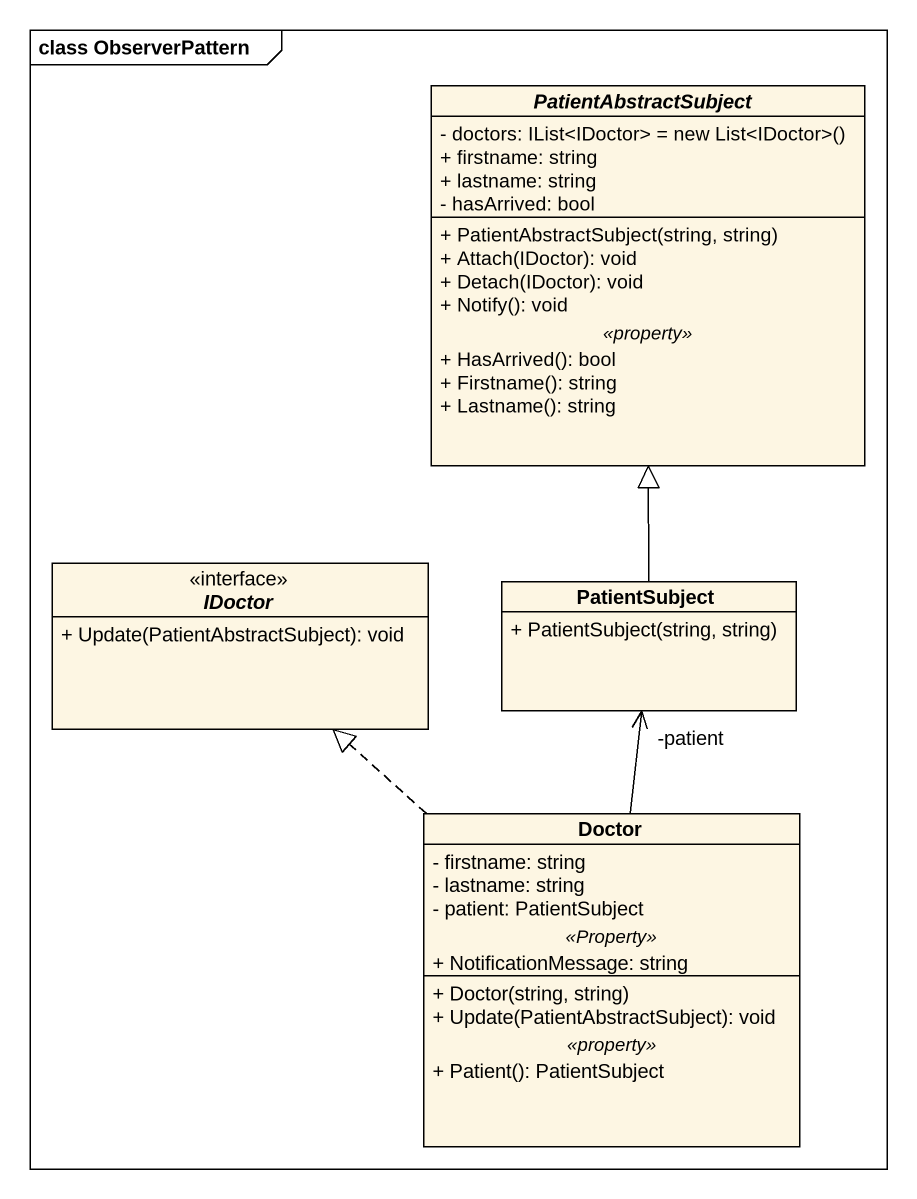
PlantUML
@startuml
mainframe class ObserverPattern
hide circle
hide empty members
skinparam classAttributeIconSize 0
abstract class PatientAbstractSubject {
  {field} - doctors: IList<IDoctor> = new List<IDoctor>()
  + firstname: string
  + lastname: string
  - hasArrived: bool
  --
  + PatientAbstractSubject(string, string)
  + Attach(IDoctor): void
  + Detach(IDoctor): void
  + Notify(): void
  .. <<property>> ..
  + HasArrived(): bool
  + Firstname(): string
  + Lastname(): string
}
interface IDoctor <<interface>> {
  + Update(PatientAbstractSubject): void
}
class PatientSubject {
  + PatientSubject(string, string)
}
class Doctor {
  - firstname: string
  - lastname: string
  - patient: PatientSubject
  .. <<Property>> ..
  + NotificationMessage: string
  --
  + Doctor(string, string)
  + Update(PatientAbstractSubject): void
  .. <<property>> ..
  + Patient(): PatientSubject
}
PatientSubject -up-|> PatientAbstractSubject
Doctor .up.|> IDoctor
Doctor -up-> "-patient" PatientSubject
@enduml
